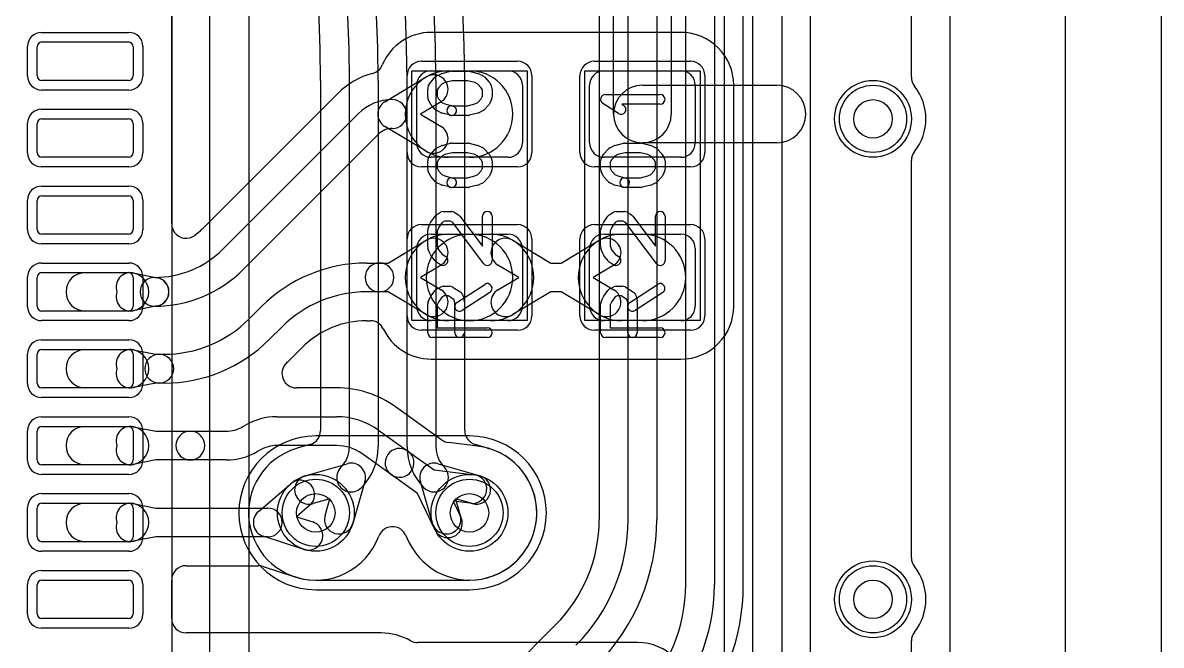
# Model space of a CAD drawing. Extents: x 0 to 20.5, y -0.5 to 20.
# Drawn here: x 14.57 to 20.5, y 3.26 to 6.5 of the extents above; entities that cross this region are included whole.
import ezdxf

# ---------------------------------------------------------------- set-up
doc = ezdxf.new("R2010")
doc.units = 0
for name, color, linetype in [('Hole', 1, 'CONTINUOUS'), ('L1', 3, 'CONTINUOUS'), ('L2', 3, 'CONTINUOUS'), ('L3', 3, 'CONTINUOUS'), ('L4', 3, 'CONTINUOUS'), ('MetalMask-A', 176, 'CONTINUOUS'), ('Outline', 7, 'CONTINUOUS'), ('PartsArea-A', 111, 'CONTINUOUS'), ('PartsSilk-A', 221, 'CONTINUOUS'), ('Resist-A', 2, 'CONTINUOUS'), ('Resist-B', 2, 'CONTINUOUS'), ('Silk-A', 140, 'CONTINUOUS')]:
    doc.layers.add(name, color=color, linetype=linetype)

msp = doc.modelspace()

# ---------------------------------------------------------------- linework, layer by layer
at = {"layer": 'Hole'}
for centre in [(19, 6), (16.1, 3.95), (16.9, 3.95), (19, 3.5)]:
    msp.add_circle(centre, 0.1, dxfattribs=at)
at = {"layer": 'L1'}
for p, q in [((19.4, 14.325), (19.4, 1)), ((15.35004, 5.45388), (15.35004, 7.175)), ((17.65, 6.025), (17.65, 6.7)), ((17.95, 6.7), (17.95, 6.025)), ((14.675, 6.4), (15.125, 6.4)), ((18, 6.45004), (16.7, 6.45004)), ((14.65, 6.225), (14.65, 6.375)), ((15.15, 6.375), (15.15, 6.225)), ((16.7, 6.25), (17.1, 6.25)), ((16.79039, 6.25), (16.9, 6.25)), ((17.6, 6.25), (18, 6.25)), ((15.125, 6.2), (14.675, 6.2)), ((16.45944, 6.08939), (16.675, 6.21816)), ((16.625, 5.875), (16.625, 6.175)), ((17.175, 6.175), (17.175, 5.875)), ((17.525, 5.875), (17.525, 6.175)), ((17.8, 6.175), (18.5, 6.175)), ((18.075, 6.175), (18.075, 5.875)), ((18.27504, 5.025), (18.27504, 6.175)), ((16.21432, 6.13258), (15.51004, 5.42828)), ((16.75192, 6.08938), (16.64415, 6.025)), ((14.675, 6), (15.125, 6)), ((15.61613, 5.32219), (16.32041, 6.02649)), ((16.64415, 6.025), (16.75192, 5.96062)), ((14.65, 5.825), (14.65, 5.975)), ((15.15, 5.975), (15.15, 5.825)), ((16.675, 5.83184), (16.45944, 5.96061)), ((16.42648, 5.92042), (15.7222, 5.21612)), ((18.5, 5.875), (17.8, 5.875)), ((15.125, 5.8), (14.675, 5.8)), ((17.1, 5.8), (16.7, 5.8)), ((16.9, 5.8), (16.79039, 5.8)), ((18, 5.8), (17.6, 5.8)), ((14.65, 5.425), (14.65, 5.575)), ((14.675, 5.6), (15.125, 5.6)), ((15.15, 5.575), (15.15, 5.425)), ((15.125, 5.4), (14.675, 5.4)), ((16.7, 5.4), (17.1, 5.4)), ((16.79039, 5.4), (16.9, 5.4)), ((16.9, 5.4), (17.00961, 5.4)), ((17.6, 5.4), (18, 5.4)), ((17.69039, 5.4), (17.8, 5.4)), ((16.4772, 5.25), (16.675, 5.36816)), ((17.125, 5.36816), (17.3228, 5.25)), ((17.3772, 5.25), (17.575, 5.36816)), ((16.625, 5.025), (16.625, 5.325)), ((17.175, 5.325), (17.175, 5.025)), ((17.525, 5.025), (17.525, 5.325)), ((18.075, 5.325), (18.075, 5.025)), ((16.36495, 5.25), (16.43142, 5.25)), ((16.43142, 5.25), (16.4772, 5.25)), ((16.75192, 5.23938), (16.64415, 5.175)), ((17.15585, 5.175), (17.04808, 5.23938)), ((17.3228, 5.25), (17.3772, 5.25)), ((17.65192, 5.23938), (17.54415, 5.175)), ((14.65, 5.025), (14.65, 5.175)), ((14.675, 5.2), (15.125, 5.2)), ((14.9, 5.2), (15.13077, 5.2)), ((15.15, 5.19813), (15.27519, 5.1736)), ((15.15, 5.175), (15.15, 5.025)), ((16.64415, 5.175), (16.75192, 5.11062)), ((17.04808, 5.11062), (17.15585, 5.175)), ((17.54415, 5.175), (17.65192, 5.11062)), ((16.43142, 5.1), (16.36495, 5.1)), ((16.4772, 5.1), (16.43142, 5.1)), ((16.675, 4.98184), (16.4772, 5.1)), ((17.3228, 5.1), (17.125, 4.98184)), ((17.3772, 5.1), (17.3228, 5.1)), ((17.575, 4.98184), (17.3772, 5.1)), ((15.125, 5), (14.675, 5)), ((15.13077, 5), (14.9, 5)), ((15.27519, 5.0264), (15.15, 5.00187)), ((15.752, 4.95806), (15.81693, 5.02301)), ((16.36495, 4.94996), (16.38374, 4.94996)), ((17.1, 4.95), (16.7, 4.95)), ((16.9, 4.95), (16.79039, 4.95)), ((17.00961, 4.95), (16.9, 4.95)), ((18, 4.95), (17.6, 4.95)), ((17.8, 4.95), (17.69039, 4.95)), ((15.923, 4.91694), (15.85806, 4.852)), ((14.675, 4.8), (15.125, 4.8)), ((14.9, 4.8), (15.13077, 4.8)), ((15.9642, 4.74594), (16.02909, 4.81085)), ((14.65, 4.625), (14.65, 4.775)), ((15.15, 4.79813), (15.26805, 4.775)), ((15.15, 4.775), (15.15, 4.625)), ((15.26805, 4.775), (15.28541, 4.775)), ((15.28541, 4.775), (15.31005, 4.775)), ((16.7, 4.74996), (18, 4.74996)), ((15.26805, 4.625), (15.15, 4.60187)), ((15.28541, 4.625), (15.26805, 4.625)), ((15.31005, 4.625), (15.28541, 4.625)), ((15.125, 4.6), (14.675, 4.6)), ((15.13077, 4.6), (14.9, 4.6)), ((16.20886, 4.60004), (15.99889, 4.60004)), ((15.89689, 4.45), (16.20886, 4.45)), ((16.75667, 4.32893), (16.51403, 4.50225)), ((14.675, 4.4), (15.125, 4.4)), ((14.9, 4.4), (15.13077, 4.4)), ((15.15, 4.39813), (15.26805, 4.375)), ((15.72051, 4.39845), (15.73439, 4.40646)), ((14.65, 4.225), (14.65, 4.375)), ((15.15, 4.375), (15.15, 4.225)), ((15.26805, 4.375), (15.44689, 4.375)), ((15.44689, 4.375), (15.63301, 4.375)), ((16.42682, 4.38015), (16.57942, 4.27115)), ((15.80939, 4.27655), (15.79551, 4.26854)), ((16.20886, 4.3), (15.89689, 4.3)), ((16.57942, 4.27115), (16.71639, 4.17332)), ((16.94144, 4.29758), (16.79209, 4.3154)), ((15.26805, 4.225), (15.15, 4.20187)), ((15.44689, 4.225), (15.26805, 4.225)), ((15.63301, 4.225), (15.44689, 4.225)), ((16.49224, 4.14909), (16.33964, 4.25809)), ((15.125, 4.2), (14.675, 4.2)), ((15.13077, 4.2), (14.9, 4.2)), ((16.62921, 4.05125), (16.49224, 4.14909)), ((16.71639, 4.17332), (16.92368, 4.14859)), ((15.80112, 3.95688), (15.96965, 4.10169)), ((16.71981, 3.8632), (16.62921, 4.05125)), ((14.65, 3.825), (14.65, 3.975)), ((14.675, 4), (15.125, 4)), ((14.9, 4), (15.13077, 4)), ((15.15, 3.99813), (15.26805, 3.975)), ((15.15, 3.975), (15.15, 3.825)), ((15.26805, 3.975), (15.85, 3.975)), ((16.06741, 3.98793), (15.99999, 3.93)), ((16.90592, 3.99965), (16.81537, 4.01045)), ((16.81537, 4.01045), (16.85495, 3.9283)), ((15.99999, 3.93), (16.08451, 3.90246)), ((15.125, 3.8), (14.675, 3.8)), ((15.13077, 3.8), (14.9, 3.8)), ((15.26805, 3.825), (15.15, 3.80187)), ((15.85, 3.825), (15.26805, 3.825)), ((16.03803, 3.75984), (15.82676, 3.82869)), ((16.56648, 3.83578), (16.58464, 3.79807)), ((15.42504, 3.67496), (15.80234, 3.67496)), ((15.82557, 3.67127), (15.99154, 3.61718)), ((14.65, 3.425), (14.65, 3.575)), ((14.675, 3.6), (15.125, 3.6)), ((15.15, 3.575), (15.15, 3.425)), ((15.35004, 3.40004), (15.35004, 3.59996)), ((15.125, 3.4), (14.675, 3.4)), ((16.43964, 3.32504), (15.42504, 3.32504)), ((17.775, 3.27504), (16.62949, 3.27504))]:
    msp.add_line(p, q, dxfattribs=at)
for centre in [(19, 6), (16.1, 3.95), (16.9, 3.95), (19, 3.5)]:
    msp.add_circle(centre, 0.2, dxfattribs=at)
for centre, radius, start, end in [((14.675, 6.375), 0.025, 90, 180), ((15.125, 6.375), 0.025, 0, 90), ((16.7, 6.17499), 0.27505, 90, 157.274059), ((18, 6.175), 0.27504, 0, 90), ((16.3768, 6.30935), 0.07497, -75.112892, -22.014298), ((14.675, 6.225), 0.025, 180, -90), ((15.125, 6.225), 0.025, -90, 0), ((16.49789, 5.84901), 0.40103, 104.807266, 135), ((16.37624, 6.3092), 0.07497, -75.192642, -74.669806), ((16.79039, 6.025), 0.225, 90, -90), ((16.7, 6.175), 0.075, 90, 180), ((16.71346, 6.15377), 0.075, -59.150224, 120.853009), ((16.9, 6.025), 0.225, -90, 90), ((17.1, 6.175), 0.075, 0, 90), ((17.6, 6.175), 0.075, 90, 180), ((18, 6.175), 0.075, 0, 90), ((17.8, 6.025), 0.15, 90, -90), ((18.5, 6.025), 0.15, -90, 90), ((16.49789, 5.84901), 0.25099, 89.997717, 135), ((16.4979, 6.025), 0.075, 120.849776, -120.849776), ((16.4979, 6.025), 0.075, -90, 89.996744), ((14.675, 5.975), 0.025, 90, 180), ((15.125, 5.975), 0.025, 0, 90), ((17.8, 6.025), 0.15, 180, 0), ((16.49789, 5.84901), 0.10099, 89.994327, 135), ((16.71346, 5.89623), 0.075, -120.849776, 59.146991), ((16.7, 5.875), 0.075, 180, -90), ((17.1, 5.875), 0.075, -90, 0), ((17.6, 5.875), 0.075, 180, -90), ((18, 5.875), 0.075, -90, 0), ((14.675, 5.825), 0.025, 180, -90), ((15.125, 5.825), 0.025, -90, 0), ((14.675, 5.575), 0.025, 90, 180), ((15.125, 5.575), 0.025, 0, 90), ((15.42501, 5.45388), 0.07497, 180, -165.96561), ((14.675, 5.425), 0.025, 180, -90), ((15.125, 5.425), 0.025, -90, 0), ((15.42505, 5.45389), 0.07501, -165.965609, -75.965609), ((15.42506, 5.45385), 0.07497, -75.96561, -53.712471), ((15.26077, 5.67757), 0.35253, -53.709028, -45.233296), ((15.45703, 5.48129), 0.07497, -46.086225, -45), ((16.79039, 5.175), 0.225, 90, -90), ((16.7, 5.325), 0.075, 90, 180), ((16.9, 5.175), 0.225, 90, -90), ((16.9, 5.175), 0.225, -90, 90), ((17.00961, 5.175), 0.225, -90, 90), ((17.1, 5.325), 0.075, 0, 90), ((17.69039, 5.175), 0.225, 90, -90), ((17.6, 5.325), 0.075, 90, 180), ((17.8, 5.175), 0.225, -90, 90), ((18, 5.325), 0.075, 0, 90), ((16.71346, 5.30377), 0.075, -59.150224, 120.853009), ((17.08654, 5.30377), 0.075, 59.150224, -120.853009), ((17.61346, 5.30377), 0.075, -59.150224, 120.853009), ((15.26078, 5.67754), 0.50254, -90, -45), ((15.26078, 5.67754), 0.65254, -90, -45), ((16.36494, 4.475), 0.775, 89.999261, 135), ((16.43142, 5.175), 0.075, 90, -90), ((16.43142, 5.175), 0.075, -90, 90), ((14.675, 5.175), 0.025, 90, 180), ((14.9, 5.1), 0.1, 90, -90), ((15.13558, 5.12453), 0.075, 78.914803, -160.910395), ((15.125, 5.175), 0.025, 0, 90), ((15.13077, 5.1), 0.1, -90, 90), ((15.26077, 5.1), 0.075, 89.992361, -90.007639), ((15.26078, 5.1), 0.075, 90, -90), ((15.26077, 5.1), 0.075, -90.007639, 89.992361), ((15.26077, 5.1), 0.075, -78.914803, 78.914803), ((15.13558, 5.07547), 0.075, 160.910395, -78.913795), ((16.36494, 4.475), 0.625, 89.999083, 135), ((16.71346, 5.04623), 0.075, -120.849776, 59.146991), ((17.08654, 5.04623), 0.075, 120.849776, -59.146991), ((17.61346, 5.04623), 0.075, -120.849776, 59.146991), ((14.675, 5.025), 0.025, 180, -90), ((15.125, 5.025), 0.025, -90, 0), ((16.7, 5.025), 0.075, 180, -90), ((17.1, 5.025), 0.075, -90, 0), ((17.6, 5.025), 0.075, 180, -90), ((18, 5.025), 0.27504, -90, 0), ((18, 5.025), 0.075, -90, 0), ((15.31005, 5.4), 0.625, -90, -44.999352), ((16.36493, 4.47499), 0.47497, 89.997587, 134.995735), ((16.38374, 4.87496), 0.075, 25.382876, 90), ((16.7, 5.02502), 0.27506, -154.616272, -90), ((14.675, 4.775), 0.025, 90, 180), ((14.9, 4.7), 0.1, 90, -90), ((15.13558, 4.72453), 0.075, 78.914803, -160.910395), ((15.125, 4.775), 0.025, 0, 90), ((15.13077, 4.7), 0.1, -90, 90), ((15.31005, 5.4), 0.775, -90, -44.999477), ((16.08211, 4.75785), 0.07497, 134.994596, 135.010808), ((15.28541, 4.7), 0.075, 90, -90), ((15.28541, 4.7), 0.075, -90, 90), ((15.31036, 5.40033), 0.92506, -46.489681, -45.088031), ((16.01722, 4.69294), 0.07497, 135.010808, 135.799776), ((15.13558, 4.67547), 0.075, 160.910395, -78.913795), ((15.99889, 4.67504), 0.075, 135, -90), ((15.99887, 4.67506), 0.07497, 133.513746, 135), ((14.675, 4.625), 0.025, 180, -90), ((15.125, 4.625), 0.025, -90, 0), ((16.20886, 4.075), 0.52504, 54.463083, 90), ((15.89689, 4.125), 0.325, 90, 119.999846), ((16.20886, 4.075), 0.375, 54.462855, 90), ((14.675, 4.375), 0.025, 90, 180), ((14.9, 4.3), 0.1, 90, -90), ((15.13558, 4.32453), 0.075, 78.914803, -160.910395), ((15.125, 4.375), 0.025, 0, 90), ((15.13077, 4.3), 0.1, -90, 90), ((15.63301, 4.55), 0.175, -90, -59.999272), ((15.44689, 4.3), 0.075, 90, -90), ((15.44689, 4.3), 0.075, -90, 90), ((16.80027, 4.38995), 0.075, -125.546559, -96.261731), ((15.13558, 4.27547), 0.075, 160.910395, -78.913795), ((15.63301, 4.55), 0.325, -90, -59.999272), ((15.89689, 4.125), 0.175, 90, 120.000728), ((16.20886, 4.075), 0.225, 54.462544, 90), ((16.53583, 4.21012), 0.075, 54.464098, -125.537529), ((16.53583, 4.21012), 0.075, -125.535902, 54.462322), ((16.9, 3.95), 0.35004, -153.653089, 83.201041), ((14.675, 4.225), 0.025, 180, -90), ((15.125, 4.225), 0.025, -90, 0), ((16.9148, 4.07412), 0.075, -96.799993, 83.197952), ((16.01853, 4.04481), 0.075, -49.325785, 130.670937), ((14.675, 3.975), 0.025, 90, 180), ((14.9, 3.9), 0.1, 90, -90), ((15.13558, 3.92453), 0.075, 78.914803, -160.910395), ((15.125, 3.975), 0.025, 0, 90), ((15.13077, 3.9), 0.1, -90, 90), ((15.85, 3.9), 0.075, -90, 90), ((15.85, 3.9), 0.075, 130.674215, -108.050841), ((16.78738, 3.89575), 0.075, -154.278829, 25.723122), ((15.13558, 3.87547), 0.075, 160.910395, -78.913795), ((16.06127, 3.83115), 0.075, -108.050841, 71.94992), ((16.49888, 3.80325), 0.07497, 123.692187, 159.798164), ((16.4989, 3.80322), 0.07501, 45, 123.692186), ((16.49893, 3.80325), 0.07497, 25.714034, 45), ((14.675, 3.825), 0.025, 180, -90), ((15.125, 3.825), 0.025, -90, 0), ((16.10001, 3.95), 0.35004, -107.388787, -20.198749), ((16.51709, 3.76554), 0.07497, 25.454145, 25.714034), ((16.78738, 3.89575), 0.22505, -154.188692, -153.987166), ((16.51862, 3.76245), 0.07497, 25.437058, 27.484467), ((15.42504, 3.59996), 0.075, 90, 180), ((15.80234, 3.59999), 0.07497, 71.949321, 90), ((16.06128, 3.83114), 0.22504, -108.053315, -107.248922), ((15.97232, 3.54462), 0.07497, 72.519691, 72.751745), ((15.97299, 3.54442), 0.07497, 72.606766, 73.054048), ((14.675, 3.575), 0.025, 90, 180), ((15.125, 3.575), 0.025, 0, 90), ((14.675, 3.425), 0.025, 180, -90), ((15.125, 3.425), 0.025, -90, 0), ((15.42504, 3.40004), 0.075, 180, -90), ((16.43965, 3.01462), 0.31042, 60.48932, 90.001846), ((16.62949, 3.35001), 0.07497, -119.512628, -90), ((17.775, 3), 0.27504, 0, 90)]:
    msp.add_arc(centre, radius, start, end, dxfattribs=at)
at = {"layer": 'L2'}
for p, q in [((19.4, 14.325), (19.4, 1)), ((16.9, 4.35004), (16.1, 4.35004)), ((16.1, 3.54996), (16.9, 3.54996))]:
    msp.add_line(p, q, dxfattribs=at)
for centre in [(19, 6), (19, 3.5)]:
    msp.add_circle(centre, 0.2, dxfattribs=at)
for centre, start, end in [((16.1, 3.95), 90, -90), ((16.9, 3.95), -90, 90)]:
    msp.add_arc(centre, 0.40004, start, end, dxfattribs=at)
at = {"layer": 'L3'}
for p, q in [((19.4, 14.325), (19.4, 1)), ((18.22496, 9.55398), (18.22496, 3.01421)), ((18.375, 3.01421), (18.375, 9.55398)), ((18.525, 9.55398), (18.525, 3.01421)), ((18.67504, 3.01421), (18.67504, 9.55398)), ((16.9, 4.35004), (16.1, 4.35004)), ((16.1, 3.54996), (16.9, 3.54996))]:
    msp.add_line(p, q, dxfattribs=at)
for centre in [(19, 6), (19, 3.5)]:
    msp.add_circle(centre, 0.2, dxfattribs=at)
for centre, start, end in [((16.1, 3.95), 90, -90), ((16.9, 3.95), -90, 90)]:
    msp.add_arc(centre, 0.40004, start, end, dxfattribs=at)
at = {"layer": 'L4'}
for p, q in [((19.4, 14.32503), (19.4, 1)), ((17.57496, 7.25166), (17.57496, 3.91526)), ((17.725, 3.91526), (17.725, 7.25166)), ((17.875, 7.25166), (17.875, 3.91526)), ((18.025, 3.57639), (18.025, 7.25692)), ((18.175, 7.25692), (18.175, 3.57639)), ((18.32504, 3.57639), (18.32504, 7.25692)), ((16.12496, 6.2), (16.12496, 4.37815)), ((16.275, 4.29356), (16.275, 6.2)), ((16.425, 6.2), (16.425, 4.29356)), ((16.575, 4.29356), (16.575, 6.2)), ((16.725, 6.2), (16.725, 4.29356)), ((16.87504, 4.37816), (16.87504, 6.2)), ((16.06941, 4.30569), (16.00245, 4.28617)), ((16.07203, 4.30648), (16.07159, 4.30634)), ((16.99437, 4.28708), (16.92902, 4.30616)), ((16.044, 4.142), (16.26283, 4.20583)), ((16.73717, 4.20583), (16.956, 4.142)), ((16.35583, 4.11283), (16.292, 3.894)), ((16.708, 3.894), (16.64417, 4.11283)), ((16.66314, 4.0808), (16.66312, 4.0808)), ((16.17353, 4.02353), (16.086, 3.998)), ((16.148, 3.936), (16.17353, 4.02353)), ((16.914, 3.998), (16.82647, 4.02353)), ((16.82647, 4.02353), (16.852, 3.936)), ((16.1, 3.59996), (16.89788, 3.59996)), ((17.34798, 3.36728), (16.03271, 2.05202))]:
    msp.add_line(p, q, dxfattribs=at)
for centre in [(19, 6), (16.1, 3.95), (16.9, 3.95), (19, 3.5)]:
    msp.add_circle(centre, 0.2, dxfattribs=at)
for centre, radius, start, end in [((9.85, 6.2), 7.02504, 0, 90), ((9.85, 6.2), 6.875, 0, 90), ((9.85, 6.2), 6.725, 0, 90), ((9.85, 6.2), 6.575, 0, 90), ((9.85, 6.2), 6.425, 0, 90), ((9.85, 6.2), 6.27496, 0, 90), ((16.04996, 4.37815), 0.075, -45, 0), ((16.95001, 4.37816), 0.07497, 180, -146.297215), ((16.95003, 4.37813), 0.07497, -146.32477, -106.27396), ((16.09999, 3.95), 0.35004, 106.749884, -89.998363), ((16.06387, 4.06966), 0.22505, 106.110809, 106.723874), ((15.981, 4.35801), 0.07497, -74.195266, -73.375418), ((16.04921, 4.3779), 0.07498, -74.371587, -72.633211), ((16.04998, 4.37813), 0.07497, -72.894461, -45), ((16.12413, 4.29356), 0.15087, -45, 0), ((16.12413, 4.29356), 0.30087, -45.001347, 0), ((16.87587, 4.29355), 0.30087, 179.998096, -135), ((16.87587, 4.29355), 0.15087, 179.996202, -134.994629), ((16.90002, 3.94998), 0.35005, -90.003274, 73.44013), ((17.01538, 4.35905), 0.07497, -106.27396, -106.107055), ((17.01626, 4.35879), 0.07497, -106.808311, -105.671391), ((17.01701, 4.35858), 0.07497, -106.266624, -105.535975), ((16.90316, 3.94909), 0.35005, 74.283484, 74.462221), ((16.93504, 4.06994), 0.22509, 73.486057, 73.762297), ((17.02072, 4.3575), 0.07497, -106.825153, -106.210988), ((16.28383, 4.13383), 0.075, -16.260205, 106.260205), ((16.71617, 4.13383), 0.075, 73.739795, -163.739795), ((16.28384, 4.13384), 0.075, 134.994598, -45.001794), ((16.71617, 4.13383), 0.075, -135, 45), ((16.065, 4.07), 0.075, 106.260205, -73.738689), ((16.935, 4.07), 0.075, -106.260205, 73.738689), ((16.22, 3.915), 0.075, 163.739795, -16.261311), ((16.78, 3.915), 0.075, -163.739795, 16.261311), ((16.79999, 3.91526), 0.77497, -44.999477, 0), ((16.8, 3.91526), 0.925, -44.999562, 0), ((16.8, 3.91526), 1.075, -44.999246, 0), ((16.89788, 3.52499), 0.07497, 88.379575, 90), ((17.19131, 3.57639), 0.83369, -45, 0), ((17.19131, 3.57639), 0.98369, -45, 0), ((17.19131, 3.57639), 1.13373, -41.114375, 0)]:
    msp.add_arc(centre, radius, start, end, dxfattribs=at)
at = {"layer": 'MetalMask-A'}
for p, q in [((14.675, 6.4), (15.125, 6.4)), ((14.65, 6.225), (14.65, 6.375)), ((15.15, 6.375), (15.15, 6.225)), ((16.7, 6.25), (17.1, 6.25)), ((17.6, 6.25), (18, 6.25)), ((15.125, 6.2), (14.675, 6.2)), ((16.625, 5.875), (16.625, 6.175)), ((17.175, 6.175), (17.175, 5.875)), ((17.525, 5.875), (17.525, 6.175)), ((18.075, 6.175), (18.075, 5.875)), ((14.675, 6), (15.125, 6)), ((14.65, 5.825), (14.65, 5.975)), ((15.15, 5.975), (15.15, 5.825)), ((15.125, 5.8), (14.675, 5.8)), ((17.1, 5.8), (16.7, 5.8)), ((18, 5.8), (17.6, 5.8)), ((14.65, 5.425), (14.65, 5.575)), ((14.675, 5.6), (15.125, 5.6)), ((15.15, 5.575), (15.15, 5.425)), ((15.125, 5.4), (14.675, 5.4)), ((16.7, 5.4), (17.1, 5.4)), ((17.6, 5.4), (18, 5.4)), ((16.625, 5.025), (16.625, 5.325)), ((17.175, 5.325), (17.175, 5.025)), ((17.525, 5.025), (17.525, 5.325)), ((18.075, 5.325), (18.075, 5.025)), ((14.65, 5.025), (14.65, 5.175)), ((14.675, 5.2), (15.125, 5.2)), ((15.15, 5.175), (15.15, 5.025)), ((15.125, 5), (14.675, 5)), ((17.1, 4.95), (16.7, 4.95)), ((18, 4.95), (17.6, 4.95)), ((14.675, 4.8), (15.125, 4.8)), ((14.65, 4.625), (14.65, 4.775)), ((15.15, 4.775), (15.15, 4.625)), ((15.125, 4.6), (14.675, 4.6)), ((14.675, 4.4), (15.125, 4.4)), ((14.65, 4.225), (14.65, 4.375)), ((15.15, 4.375), (15.15, 4.225)), ((15.125, 4.2), (14.675, 4.2)), ((14.65, 3.825), (14.65, 3.975)), ((14.675, 4), (15.125, 4)), ((15.15, 3.975), (15.15, 3.825)), ((15.125, 3.8), (14.675, 3.8)), ((14.65, 3.425), (14.65, 3.575)), ((14.675, 3.6), (15.125, 3.6)), ((15.15, 3.575), (15.15, 3.425)), ((15.125, 3.4), (14.675, 3.4))]:
    msp.add_line(p, q, dxfattribs=at)
for centre, radius, start, end in [((14.675, 6.375), 0.025, 90, 180), ((15.125, 6.375), 0.025, 0, 90), ((14.675, 6.225), 0.025, 180, -90), ((15.125, 6.225), 0.025, -90, 0), ((16.7, 6.175), 0.075, 90, 180), ((17.1, 6.175), 0.075, 0, 90), ((17.6, 6.175), 0.075, 90, 180), ((18, 6.175), 0.075, 0, 90), ((14.675, 5.975), 0.025, 90, 180), ((15.125, 5.975), 0.025, 0, 90), ((16.7, 5.875), 0.075, 180, -90), ((17.1, 5.875), 0.075, -90, 0), ((17.6, 5.875), 0.075, 180, -90), ((18, 5.875), 0.075, -90, 0), ((14.675, 5.825), 0.025, 180, -90), ((15.125, 5.825), 0.025, -90, 0), ((14.675, 5.575), 0.025, 90, 180), ((15.125, 5.575), 0.025, 0, 90), ((14.675, 5.425), 0.025, 180, -90), ((15.125, 5.425), 0.025, -90, 0), ((16.7, 5.325), 0.075, 90, 180), ((17.1, 5.325), 0.075, 0, 90), ((17.6, 5.325), 0.075, 90, 180), ((18, 5.325), 0.075, 0, 90), ((14.675, 5.175), 0.025, 90, 180), ((15.125, 5.175), 0.025, 0, 90), ((14.675, 5.025), 0.025, 180, -90), ((15.125, 5.025), 0.025, -90, 0), ((16.7, 5.025), 0.075, 180, -90), ((17.1, 5.025), 0.075, -90, 0), ((17.6, 5.025), 0.075, 180, -90), ((18, 5.025), 0.075, -90, 0), ((14.675, 4.775), 0.025, 90, 180), ((15.125, 4.775), 0.025, 0, 90), ((14.675, 4.625), 0.025, 180, -90), ((15.125, 4.625), 0.025, -90, 0), ((14.675, 4.375), 0.025, 90, 180), ((15.125, 4.375), 0.025, 0, 90), ((14.675, 4.225), 0.025, 180, -90), ((15.125, 4.225), 0.025, -90, 0), ((14.675, 3.975), 0.025, 90, 180), ((15.125, 3.975), 0.025, 0, 90), ((14.675, 3.825), 0.025, 180, -90), ((15.125, 3.825), 0.025, -90, 0), ((14.675, 3.575), 0.025, 90, 180), ((15.125, 3.575), 0.025, 0, 90), ((14.675, 3.425), 0.025, 180, -90), ((15.125, 3.425), 0.025, -90, 0)]:
    msp.add_arc(centre, radius, start, end, dxfattribs=at)
at = {"layer": 'Outline'}
msp.add_line((20, 15), (20, 1), dxfattribs=at)
at = {"layer": 'PartsArea-A'}
for p, q in [((15.35, 8.05), (15.35, 1.35)), ((16.6, 4.95), (16.6, 6.25)), ((16.6, 6.25), (17.2, 6.25)), ((17.2, 6.25), (17.2, 4.95)), ((17.5, 4.95), (17.5, 6.25)), ((17.5, 6.25), (18.1, 6.25)), ((18.1, 6.25), (18.1, 4.95)), ((17.2, 4.95), (16.6, 4.95)), ((18.1, 4.95), (17.5, 4.95))]:
    msp.add_line(p, q, dxfattribs=at)
at = {"layer": 'PartsSilk-A'}
for p, q in [((15.7516, 8.35), (15.7516, 1.05)), ((15.5484, 1.1516), (15.5484, 8.2484)), ((16.72956, 6.22375), (16.75178, 6.23486)), ((16.7569, 6.23675), (16.80135, 6.24786)), ((16.80741, 6.24861), (16.89259, 6.24861)), ((16.89865, 6.24786), (16.9431, 6.23675)), ((16.94822, 6.23486), (16.97044, 6.22375)), ((16.6857, 6.16934), (16.69681, 6.18879)), ((16.69983, 6.193), (16.72205, 6.218)), ((16.75623, 6.18118), (16.73894, 6.16173)), ((16.77169, 6.18891), (16.75623, 6.18118)), ((16.81049, 6.19861), (16.77169, 6.18891)), ((16.88951, 6.19861), (16.81049, 6.19861)), ((16.92831, 6.18891), (16.88951, 6.19861)), ((16.94377, 6.18118), (16.92831, 6.18891)), ((16.96106, 6.16173), (16.94377, 6.18118)), ((16.97795, 6.218), (17.00017, 6.193)), ((17.00319, 6.18879), (17.0143, 6.16934)), ((16.68241, 6.1125), (16.68241, 6.15694)), ((16.73894, 6.16173), (16.73241, 6.1503)), ((16.73241, 6.1503), (16.73241, 6.1184)), ((16.73241, 6.1184), (16.7394, 6.10442)), ((16.7394, 6.10442), (16.75623, 6.08549)), ((16.94377, 6.08549), (16.9606, 6.10442)), ((16.9606, 6.10442), (16.96759, 6.1184)), ((16.96759, 6.1503), (16.96106, 6.16173)), ((16.96759, 6.1184), (16.96759, 6.1503)), ((17.01759, 6.15694), (17.01759, 6.1125)), ((17.60741, 6.12639), (17.89259, 6.12639)), ((16.69616, 6.0791), (16.68505, 6.10132)), ((16.72205, 6.04867), (16.69983, 6.07367)), ((16.75623, 6.08549), (16.77169, 6.07776)), ((16.77169, 6.07776), (16.81347, 6.06731)), ((16.80741, 6.06806), (16.88951, 6.06806)), ((16.88951, 6.06806), (16.92831, 6.07776)), ((16.92831, 6.07776), (16.94377, 6.08549)), ((17.00017, 6.07367), (16.97795, 6.04867)), ((17.01495, 6.10132), (17.00384, 6.0791)), ((17.6753, 6.02763), (17.59382, 6.08041)), ((17.89259, 6.07639), (17.69199, 6.07639)), ((17.69199, 6.07639), (17.70248, 6.06959)), ((16.75178, 6.03181), (16.72956, 6.04292)), ((16.80135, 6.01881), (16.7569, 6.02992)), ((16.89259, 6.01806), (16.80741, 6.01806)), ((16.9431, 6.02992), (16.89865, 6.01881)), ((16.97044, 6.04292), (16.94822, 6.03181)), ((16.7569, 5.86175), (16.80135, 5.87286)), ((16.80741, 5.87361), (16.89259, 5.87361)), ((16.89865, 5.87286), (16.9431, 5.86175)), ((17.6569, 5.86175), (17.70135, 5.87286)), ((17.70741, 5.87361), (17.79259, 5.87361)), ((17.79865, 5.87286), (17.8431, 5.86175)), ((16.6857, 5.79434), (16.69681, 5.81379)), ((16.69983, 5.818), (16.72205, 5.843)), ((16.72956, 5.84875), (16.75178, 5.85986)), ((16.77169, 5.81391), (16.75623, 5.80618)), ((16.81049, 5.82361), (16.77169, 5.81391)), ((16.88951, 5.82361), (16.81049, 5.82361)), ((16.92831, 5.81391), (16.88951, 5.82361)), ((16.94377, 5.80618), (16.92831, 5.81391)), ((16.94822, 5.85986), (16.97044, 5.84875)), ((16.97795, 5.843), (17.00017, 5.818)), ((17.00319, 5.81379), (17.0143, 5.79434)), ((17.5857, 5.79434), (17.59681, 5.81379)), ((17.59983, 5.818), (17.62205, 5.843)), ((17.62956, 5.84875), (17.65178, 5.85986)), ((17.67169, 5.81391), (17.65623, 5.80618)), ((17.71049, 5.82361), (17.67169, 5.81391)), ((17.78951, 5.82361), (17.71049, 5.82361)), ((17.82831, 5.81391), (17.78951, 5.82361)), ((17.84377, 5.80618), (17.82831, 5.81391)), ((17.84822, 5.85986), (17.87044, 5.84875)), ((17.87795, 5.843), (17.90017, 5.818)), ((17.90319, 5.81379), (17.9143, 5.79434)), ((16.68241, 5.7375), (16.68241, 5.78194)), ((16.73894, 5.78673), (16.73241, 5.7753)), ((16.73241, 5.7753), (16.73241, 5.7434)), ((16.75623, 5.80618), (16.73894, 5.78673)), ((16.96106, 5.78673), (16.94377, 5.80618)), ((16.96759, 5.7753), (16.96106, 5.78673)), ((16.96759, 5.7434), (16.96759, 5.7753)), ((17.01759, 5.78194), (17.01759, 5.7375)), ((17.58241, 5.7375), (17.58241, 5.78194)), ((17.63894, 5.78673), (17.63241, 5.7753)), ((17.63241, 5.7753), (17.63241, 5.7434)), ((17.65623, 5.80618), (17.63894, 5.78673)), ((17.86106, 5.78673), (17.84377, 5.80618)), ((17.86759, 5.7753), (17.86106, 5.78673)), ((17.86759, 5.7434), (17.86759, 5.7753)), ((17.91759, 5.78194), (17.91759, 5.7375)), ((16.69616, 5.7041), (16.68505, 5.72632)), ((16.72205, 5.67367), (16.69983, 5.69867)), ((16.73241, 5.7434), (16.7394, 5.72942)), ((16.7394, 5.72942), (16.75623, 5.71049)), ((16.75623, 5.71049), (16.77169, 5.70276)), ((16.77169, 5.70276), (16.81347, 5.69231)), ((16.80741, 5.69306), (16.88951, 5.69306)), ((16.88951, 5.69306), (16.92831, 5.70276)), ((16.92831, 5.70276), (16.94377, 5.71049)), ((16.94377, 5.71049), (16.9606, 5.72942)), ((16.9606, 5.72942), (16.96759, 5.7434)), ((17.00017, 5.69867), (16.97795, 5.67367)), ((17.01495, 5.72632), (17.00384, 5.7041)), ((17.59616, 5.7041), (17.58505, 5.72632)), ((17.62205, 5.67367), (17.59983, 5.69867)), ((17.63241, 5.7434), (17.6394, 5.72942)), ((17.6394, 5.72942), (17.65623, 5.71049)), ((17.65623, 5.71049), (17.67169, 5.70276)), ((17.67169, 5.70276), (17.71347, 5.69231)), ((17.70741, 5.69306), (17.78951, 5.69306)), ((17.78951, 5.69306), (17.82831, 5.70276)), ((17.82831, 5.70276), (17.84377, 5.71049)), ((17.84377, 5.71049), (17.8606, 5.72942)), ((17.8606, 5.72942), (17.86759, 5.7434)), ((17.90017, 5.69867), (17.87795, 5.67367)), ((17.91495, 5.72632), (17.90384, 5.7041)), ((16.75178, 5.65681), (16.72956, 5.66792)), ((16.80135, 5.64381), (16.7569, 5.65492)), ((16.89259, 5.64306), (16.80741, 5.64306)), ((16.9431, 5.65492), (16.89865, 5.64381)), ((16.97044, 5.66792), (16.94822, 5.65681)), ((17.65178, 5.65681), (17.62956, 5.66792)), ((17.70135, 5.64381), (17.6569, 5.65492)), ((17.79259, 5.64306), (17.70741, 5.64306)), ((17.8431, 5.65492), (17.79865, 5.64381)), ((17.87044, 5.66792), (17.84822, 5.65681)), ((16.72749, 5.50037), (16.74971, 5.51426)), ((16.76296, 5.51806), (16.80741, 5.51806)), ((16.82066, 5.51426), (16.84288, 5.50037)), ((17.62749, 5.50037), (17.64971, 5.51426)), ((17.66296, 5.51806), (17.70741, 5.51806)), ((17.72066, 5.51426), (17.74288, 5.50037)), ((16.6842, 5.43011), (16.69531, 5.45789)), ((16.6983, 5.46331), (16.72052, 5.49387)), ((16.75811, 5.46054), (16.74057, 5.43643)), ((16.77013, 5.46806), (16.75811, 5.46054)), ((16.80024, 5.46806), (16.77013, 5.46806)), ((16.81244, 5.46043), (16.80024, 5.46806)), ((16.97261, 5.24747), (16.81244, 5.46043)), ((16.84961, 5.4942), (16.96759, 5.33733)), ((16.96759, 5.33733), (16.96759, 5.49306)), ((17.01759, 5.49306), (17.01759, 5.2625)), ((17.5842, 5.43011), (17.59531, 5.45789)), ((17.5983, 5.46331), (17.62052, 5.49387)), ((17.65811, 5.46054), (17.64057, 5.43643)), ((17.67013, 5.46806), (17.65811, 5.46054)), ((17.70024, 5.46806), (17.67013, 5.46806)), ((17.71244, 5.46043), (17.70024, 5.46806)), ((17.87261, 5.24747), (17.71244, 5.46043)), ((17.74961, 5.4942), (17.86759, 5.33733)), ((17.86759, 5.33733), (17.86759, 5.49306)), ((17.91759, 5.49306), (17.91759, 5.2625)), ((16.68241, 5.33472), (16.68241, 5.42083)), ((16.74057, 5.43643), (16.73241, 5.41602)), ((16.73241, 5.41602), (16.73241, 5.33912)), ((17.58241, 5.33472), (17.58241, 5.42083)), ((17.64057, 5.43643), (17.63241, 5.41602)), ((17.63241, 5.41602), (17.63241, 5.33912)), ((16.73241, 5.33912), (16.74061, 5.31658)), ((17.63241, 5.33912), (17.64061, 5.31658)), ((16.69503, 5.29563), (16.68392, 5.32618)), ((16.72122, 5.26077), (16.699, 5.28855)), ((16.74061, 5.31658), (16.7576, 5.29533)), ((16.7576, 5.29533), (16.77621, 5.2837)), ((17.59503, 5.29563), (17.58392, 5.32618)), ((17.62122, 5.26077), (17.599, 5.28855)), ((17.64061, 5.31658), (17.6576, 5.29533)), ((17.6576, 5.29533), (17.67621, 5.2837)), ((16.74971, 5.2413), (16.72749, 5.25519)), ((17.64971, 5.2413), (17.62749, 5.25519)), ((16.6983, 5.0772), (16.72052, 5.10776)), ((16.72956, 5.11542), (16.75178, 5.12653)), ((16.76296, 5.12917), (16.7963, 5.12917)), ((16.80955, 5.12537), (16.85399, 5.09759)), ((16.83447, 5.04453), (16.97891, 5.13898)), ((17.00627, 5.09714), (16.86183, 5.00269)), ((17.5983, 5.0772), (17.62052, 5.10776)), ((17.62956, 5.11542), (17.65178, 5.12653)), ((17.66296, 5.12917), (17.6963, 5.12917)), ((17.70955, 5.12537), (17.75399, 5.09759)), ((17.73447, 5.04453), (17.87891, 5.13898)), ((17.90627, 5.09714), (17.76183, 5.00269)), ((16.68241, 4.8875), (16.68241, 5.0375)), ((16.68456, 5.04765), (16.69567, 5.07265)), ((16.74029, 5.04993), (16.73241, 5.0322)), ((16.75737, 5.07343), (16.74029, 5.04993)), ((16.76886, 5.07917), (16.75737, 5.07343)), ((16.78913, 5.07917), (16.76886, 5.07917)), ((16.81913, 5.06042), (16.78913, 5.07917)), ((16.82315, 5.04533), (16.81913, 5.06042)), ((16.82315, 4.8875), (16.82315, 5.04533)), ((16.8649, 5.08283), (16.87231, 5.05505)), ((16.87315, 5.04861), (16.87315, 4.8875)), ((17.58241, 4.8875), (17.58241, 5.0375)), ((17.58456, 5.04765), (17.59567, 5.07265)), ((17.64029, 5.04993), (17.63241, 5.0322)), ((17.65737, 5.07343), (17.64029, 5.04993)), ((17.66886, 5.07917), (17.65737, 5.07343)), ((17.68913, 5.07917), (17.66886, 5.07917)), ((17.71913, 5.06042), (17.68913, 5.07917)), ((17.72315, 5.04533), (17.71913, 5.06042)), ((17.72315, 4.8875), (17.72315, 5.04533)), ((17.7649, 5.08283), (17.77231, 5.05505)), ((17.77315, 5.04861), (17.77315, 4.8875)), ((16.73241, 5.0322), (16.73241, 4.9125)), ((17.63241, 5.0322), (17.63241, 4.9125)), ((16.99259, 4.8625), (16.70741, 4.8625)), ((16.73241, 4.9125), (16.99259, 4.9125)), ((17.89259, 4.8625), (17.60741, 4.8625)), ((17.63241, 4.9125), (17.89259, 4.9125))]:
    msp.add_line(p, q, dxfattribs=at)
for centre, start, end in [((16.74074, 6.20139), 116.565051, 138.37217), ((16.76296, 6.2125), 104.030684, 116.565051), ((16.80741, 6.22361), 90, 104.030684), ((16.89259, 6.22361), 75.969316, 90), ((16.93704, 6.2125), 63.434949, 75.969316), ((16.95926, 6.20139), 41.627831, 63.434949), ((16.70741, 6.15694), 150.266489, 180), ((16.71852, 6.17639), 138.372169, 150.266489), ((16.98148, 6.17639), 29.733511, 41.62783), ((16.99259, 6.15694), 0, 29.733511), ((16.70741, 6.1125), 180, -153.434949), ((16.99259, 6.1125), -26.565051, 0), ((17.60741, 6.10139), 90, -122.933807), ((17.89259, 6.10139), -90, 90), ((16.71852, 6.09028), -153.434949, -138.37217), ((16.74074, 6.06528), -138.372169, -116.565051), ((16.80741, 6.04306), 90, -90), ((16.80741, 6.04306), -104.030684, 75.96679), ((16.95926, 6.06528), -63.434949, -41.62783), ((16.98148, 6.09028), -41.627831, -26.565051), ((17.68889, 6.04861), -122.933543, 57.066193), ((16.76296, 6.05417), -116.565051, -104.030684), ((16.89259, 6.04306), -90, -75.969316), ((16.93704, 6.05417), -75.969316, -63.434949), ((16.80741, 5.84861), 90, 104.030684), ((16.89259, 5.84861), 75.969316, 90), ((17.70741, 5.84861), 90, 104.030684), ((17.79259, 5.84861), 75.969316, 90), ((16.71852, 5.80139), 138.372169, 150.266489), ((16.74074, 5.82639), 116.565051, 138.37217), ((16.76296, 5.8375), 104.030684, 116.565051), ((16.93704, 5.8375), 63.434949, 75.969316), ((16.95926, 5.82639), 41.627831, 63.434949), ((16.98148, 5.80139), 29.733511, 41.62783), ((17.61852, 5.80139), 138.372169, 150.266489), ((17.64074, 5.82639), 116.565051, 138.37217), ((17.66296, 5.8375), 104.030684, 116.565051), ((17.83704, 5.8375), 63.434949, 75.969316), ((17.85926, 5.82639), 41.627831, 63.434949), ((17.88148, 5.80139), 29.733511, 41.62783), ((16.70741, 5.78194), 150.266489, 180), ((16.99259, 5.78194), 0, 29.733511), ((17.60741, 5.78194), 150.266489, 180), ((17.89259, 5.78194), 0, 29.733511), ((16.70741, 5.7375), 180, -153.434949), ((16.71852, 5.71528), -153.434949, -138.37217), ((16.80741, 5.66806), 90, -90), ((16.80741, 5.66806), -104.030684, 75.96679), ((16.98148, 5.71528), -41.627831, -26.565051), ((16.99259, 5.7375), -26.565051, 0), ((17.60741, 5.7375), 180, -153.434949), ((17.61852, 5.71528), -153.434949, -138.37217), ((17.70741, 5.66806), 90, -90), ((17.70741, 5.66806), -104.030684, 75.96679), ((17.88148, 5.71528), -41.627831, -26.565051), ((17.89259, 5.7375), -26.565051, 0), ((16.74074, 5.69028), -138.372169, -116.565051), ((16.76296, 5.67917), -116.565051, -104.030684), ((16.89259, 5.66806), -90, -75.969316), ((16.93704, 5.67917), -75.969316, -63.434949), ((16.95926, 5.69028), -63.434949, -41.62783), ((17.64074, 5.69028), -138.372169, -116.565051), ((17.66296, 5.67917), -116.565051, -104.030684), ((17.79259, 5.66806), -90, -75.969316), ((17.83704, 5.67917), -75.969316, -63.434949), ((17.85926, 5.69028), -63.434949, -41.62783), ((16.76296, 5.49306), 90, 122.010019), ((16.80741, 5.49306), 57.994617, 90), ((16.99259, 5.49306), 0, 180), ((17.66296, 5.49306), 90, 122.010019), ((17.70741, 5.49306), 57.994617, 90), ((17.89259, 5.49306), 0, 180), ((16.71852, 5.44861), 143.982737, 158.202147), ((16.74074, 5.47917), 122.005383, 143.979316), ((16.82963, 5.47917), 36.952397, 57.989981), ((17.61852, 5.44861), 143.982737, 158.202147), ((17.64074, 5.47917), 122.005383, 143.979316), ((17.72963, 5.47917), 36.952397, 57.989981), ((16.70741, 5.42083), 158.207103, 180), ((17.60741, 5.42083), 158.207103, 180), ((16.70741, 5.33472), 180, -160.015388), ((17.60741, 5.33472), 180, -160.015388), ((16.71852, 5.30417), -160.02081, -141.345223), ((16.76296, 5.2625), -122.005383, 57.989981), ((17.61852, 5.30417), -160.02081, -141.345223), ((17.66296, 5.2625), -122.005383, 57.989981), ((16.74074, 5.27639), -141.333033, -122.010019), ((16.99259, 5.2625), -143.047603, 0), ((17.64074, 5.27639), -141.333033, -122.010019), ((17.89259, 5.2625), -143.047603, 0), ((16.74074, 5.09306), 116.565051, 143.979316), ((16.76296, 5.10417), 90, 116.565051), ((16.7963, 5.10417), 57.994617, 90), ((16.84074, 5.07639), 14.925513, 57.989981), ((16.99259, 5.11806), -56.818537, 123.180863), ((17.64074, 5.09306), 116.565051, 143.979316), ((17.66296, 5.10417), 90, 116.565051), ((17.6963, 5.10417), 57.994617, 90), ((17.74074, 5.07639), 14.925513, 57.989981), ((17.89259, 5.11806), -56.818537, 123.180863), ((16.70741, 5.0375), 156.049145, 180), ((16.71852, 5.0625), 143.982737, 156.039637), ((16.84815, 5.02361), 123.181463, -56.819137), ((16.84815, 5.04861), 0, 14.935268), ((17.60741, 5.0375), 156.049145, 180), ((17.61852, 5.0625), 143.982737, 156.039637), ((17.74815, 5.02361), 123.181463, -56.819137), ((17.74815, 5.04861), 0, 14.935268), ((16.70741, 4.8875), 180, -90), ((16.84815, 4.8875), 180, 0), ((16.99259, 4.8875), -90, 90), ((17.60741, 4.8875), 180, -90), ((17.74815, 4.8875), 180, 0), ((17.89259, 4.8875), -90, 90)]:
    msp.add_arc(centre, 0.025, start, end, dxfattribs=at)
at = {"layer": 'Resist-A'}
for p, q in [((14.6725, 6.45), (15.1275, 6.45)), ((14.6, 6.2225), (14.6, 6.3775)), ((15.2, 6.3775), (15.2, 6.2225)), ((16.65, 6.3), (17.15, 6.3)), ((17.55, 6.3), (18.05, 6.3)), ((16.575, 5.825), (16.575, 6.225)), ((17.225, 6.225), (17.225, 5.825)), ((17.475, 5.825), (17.475, 6.225)), ((18.125, 6.225), (18.125, 5.825)), ((15.1275, 6.15), (14.6725, 6.15)), ((14.6725, 6.05), (15.1275, 6.05)), ((14.6, 5.8225), (14.6, 5.9775)), ((15.2, 5.9775), (15.2, 5.8225)), ((15.1275, 5.75), (14.6725, 5.75)), ((17.15, 5.75), (16.65, 5.75)), ((18.05, 5.75), (17.55, 5.75)), ((14.6725, 5.65), (15.1275, 5.65)), ((14.6, 5.4225), (14.6, 5.5775)), ((15.2, 5.5775), (15.2, 5.4225)), ((16.65, 5.45), (17.15, 5.45)), ((17.55, 5.45), (18.05, 5.45)), ((15.1275, 5.35), (14.6725, 5.35)), ((16.575, 4.975), (16.575, 5.375)), ((17.225, 5.375), (17.225, 4.975)), ((17.475, 4.975), (17.475, 5.375)), ((18.125, 5.375), (18.125, 4.975)), ((14.6725, 5.25), (15.1275, 5.25)), ((14.6, 5.0225), (14.6, 5.1775)), ((15.2, 5.1775), (15.2, 5.0225)), ((15.1275, 4.95), (14.6725, 4.95)), ((17.15, 4.9), (16.65, 4.9)), ((18.05, 4.9), (17.55, 4.9)), ((14.6725, 4.85), (15.1275, 4.85)), ((14.6, 4.6225), (14.6, 4.7775)), ((15.2, 4.7775), (15.2, 4.6225)), ((15.1275, 4.55), (14.6725, 4.55)), ((14.6725, 4.45), (15.1275, 4.45)), ((14.6, 4.2225), (14.6, 4.3775)), ((15.2, 4.3775), (15.2, 4.2225)), ((15.1275, 4.15), (14.6725, 4.15)), ((14.6725, 4.05), (15.1275, 4.05)), ((14.6, 3.8225), (14.6, 3.9775)), ((15.2, 3.9775), (15.2, 3.8225)), ((15.1275, 3.75), (14.6725, 3.75)), ((14.6725, 3.65), (15.1275, 3.65)), ((14.6, 3.4225), (14.6, 3.5775)), ((15.2, 3.5775), (15.2, 3.4225)), ((15.1275, 3.35), (14.6725, 3.35))]:
    msp.add_line(p, q, dxfattribs=at)
for centre in [(19, 6), (16.1, 3.95), (16.9, 3.95), (19, 3.5)]:
    msp.add_circle(centre, 0.175, dxfattribs=at)
for centre, radius, start, end in [((14.6725, 6.3775), 0.0725, 90, 180), ((15.1275, 6.3775), 0.0725, 0, 90), ((16.65, 6.225), 0.075, 90, 180), ((17.15, 6.225), 0.075, 0, 90), ((17.55, 6.225), 0.075, 90, 180), ((18.05, 6.225), 0.075, 0, 90), ((14.6725, 6.2225), 0.0725, 180, -90), ((15.1275, 6.2225), 0.0725, -90, 0), ((14.6725, 5.9775), 0.0725, 90, 180), ((15.1275, 5.9775), 0.0725, 0, 90), ((14.6725, 5.8225), 0.0725, 180, -90), ((15.1275, 5.8225), 0.0725, -90, 0), ((16.65, 5.825), 0.075, 180, -90), ((17.15, 5.825), 0.075, -90, 0), ((17.55, 5.825), 0.075, 180, -90), ((18.05, 5.825), 0.075, -90, 0), ((14.6725, 5.5775), 0.0725, 90, 180), ((15.1275, 5.5775), 0.0725, 0, 90), ((14.6725, 5.4225), 0.0725, 180, -90), ((15.1275, 5.4225), 0.0725, -90, 0), ((16.65, 5.375), 0.075, 90, 180), ((17.15, 5.375), 0.075, 0, 90), ((17.55, 5.375), 0.075, 90, 180), ((18.05, 5.375), 0.075, 0, 90), ((14.6725, 5.1775), 0.0725, 90, 180), ((15.1275, 5.1775), 0.0725, 0, 90), ((14.6725, 5.0225), 0.0725, 180, -90), ((15.1275, 5.0225), 0.0725, -90, 0), ((16.65, 4.975), 0.075, 180, -90), ((17.15, 4.975), 0.075, -90, 0), ((17.55, 4.975), 0.075, 180, -90), ((18.05, 4.975), 0.075, -90, 0), ((14.6725, 4.7775), 0.0725, 90, 180), ((15.1275, 4.7775), 0.0725, 0, 90), ((14.6725, 4.6225), 0.0725, 180, -90), ((15.1275, 4.6225), 0.0725, -90, 0), ((14.6725, 4.3775), 0.0725, 90, 180), ((15.1275, 4.3775), 0.0725, 0, 90), ((14.6725, 4.2225), 0.0725, 180, -90), ((15.1275, 4.2225), 0.0725, -90, 0), ((14.6725, 3.9775), 0.0725, 90, 180), ((15.1275, 3.9775), 0.0725, 0, 90), ((14.6725, 3.8225), 0.0725, 180, -90), ((15.1275, 3.8225), 0.0725, -90, 0), ((14.6725, 3.5775), 0.0725, 90, 180), ((15.1275, 3.5775), 0.0725, 0, 90), ((14.6725, 3.4225), 0.0725, 180, -90), ((15.1275, 3.4225), 0.0725, -90, 0)]:
    msp.add_arc(centre, radius, start, end, dxfattribs=at)
at = {"layer": 'Resist-B'}
for centre in [(19, 6), (16.1, 3.95), (16.9, 3.95), (19, 3.5)]:
    msp.add_circle(centre, 0.175, dxfattribs=at)
at = {"layer": 'Silk-A'}
for p, q in [((20.5, 14.425), (20.5, -0.425)), ((15.7516, 8.35), (15.7516, 2.86308)), ((15.5484, 2.86308), (15.5484, 8.2484)), ((19.2, 6.21651), (19.2, 8.28349)), ((19.2, 3.71651), (19.2, 5.78349)), ((19.2, 1.21651), (19.2, 3.28349))]:
    msp.add_line(p, q, dxfattribs=at)
for centre, radius, start, end in [((19.275, 6.21651), 0.075, 180, -141.783994), ((19, 6), 0.275, -38.213046, 38.213046), ((19.275, 5.78349), 0.075, 141.783994, 180), ((19.275, 3.71651), 0.075, 180, -141.783994), ((19, 3.5), 0.275, -38.213046, 38.213046), ((19.275, 3.28349), 0.075, 141.783994, 180)]:
    msp.add_arc(centre, radius, start, end, dxfattribs=at)

doc.saveas('drawing.dxf')
